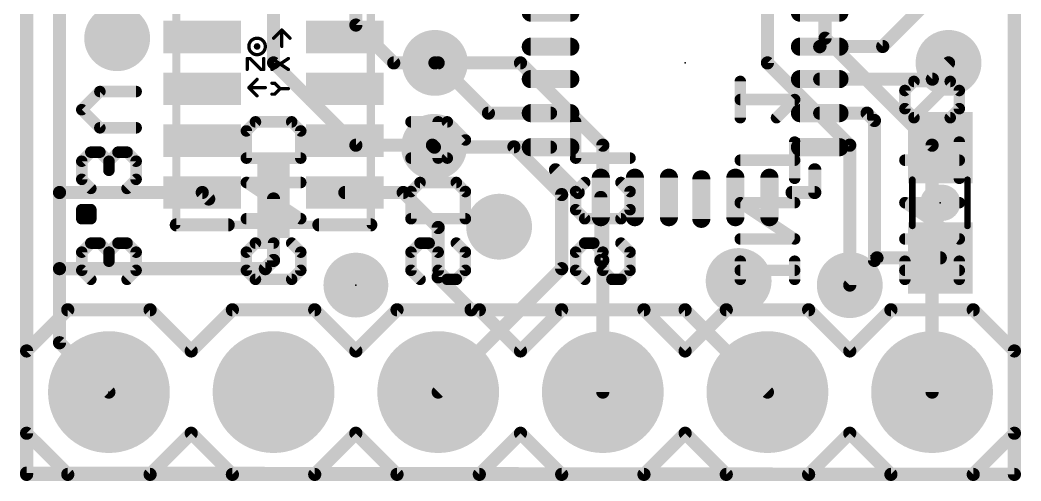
# Model space of a CAD drawing. Extents: x -34 to 74, y -13 to 17.
# Drawn here: x -0.1 to 15.34, y -0.1 to 7.01 of the extents above; entities that cross this region are included whole.
import ezdxf

# ---------------------------------------------------------------- set-up
doc = ezdxf.new("R2010")
doc.units = 0
for name, color, linetype in [('1', 12, 'CONTINUOUS'), ('16', 132, 'CONTINUOUS'), ('17', 110, 'CONTINUOUS'), ('18', 110, 'CONTINUOUS'), ('20', 53, 'CONTINUOUS'), ('21', 41, 'CONTINUOUS'), ('22', 40, 'CONTINUOUS'), ('23', 53, 'CONTINUOUS'), ('24', 53, 'CONTINUOUS'), ('51', 53, 'CONTINUOUS')]:
    doc.layers.add(name, color=color, linetype=linetype)

# ---------------------------------------------------------------- blocks, each defined once
blk = doc.blocks.new('RECT')
blk.add_solid([(-0.5, -0.5), (0.5, -0.5), (-0.5, 0.5), (0.5, 0.5)])
blk = doc.blocks.new('ROUNDP')
at = {"const_width": 0.5}
blk.add_lwpolyline([(0, -0.25, 1), (0, 0.25, 1), (0, -0.25)], format="xyb", dxfattribs=at)
blk = doc.blocks.new('PIE')
at = {"const_width": 0.5}
blk.add_lwpolyline([(0, -0.25, 1), (0, 0.25, 1), (0, -0.25)], format="xyb", dxfattribs=at)
blk = doc.blocks.new('RECT142240X44704R100')
at = {"const_width": 0.1397}
blk.add_lwpolyline([(0.3747, 0), (0.3747, 0, 0.4142), (0.3048, 0.0699), (-0.3048, 0.0699, 0.4142), (-0.3747, 0), (-0.3747, 0, 0.4142), (-0.3048, -0.0699), (0.3048, -0.0699, 0.4142)], format="xyb", close=True, dxfattribs=at)
blk.add_solid([(-0.3302, -0.0254), (0.3302, -0.0254), (-0.3302, 0.0254), (0.3302, 0.0254)])
blk = doc.blocks.new('ROUNDV')
at = {"const_width": 0.5}
blk.add_lwpolyline([(0, -0.25, 1), (0, 0.25, 1), (0, -0.25)], format="xyb", dxfattribs=at)

msp = doc.modelspace()

# ---------------------------------------------------------------- linework, layer by layer
at = {"layer": '1', "const_width": 0.2032}
for points in [[(0, 16.51), (0, 0)], [(15.24, 0), (15.24, 16.51)], [(0.508, 7.874), (0.508, 4.35)], [(13.208, 6.604), (14.097, 7.493)], [(12.2402, 6.604), (12.2362, 6.6)], [(13.208, 6.604), (12.2402, 6.604)], [(6.35, 6.35), (6.2992, 6.35)], [(7.1254, 5.5746), (6.35, 6.35)], [(13.974, 6.1), (14.224, 6.35)], [(12.2362, 6.1), (13.974, 6.1)], [(8.0838, 5.5746), (7.1254, 5.5746)], [(12.2362, 5.5746), (12.9674, 5.5746)], [(12.9674, 5.5746), (13.081, 5.461)], [(13.081, 5.461), (13.081, 3.302)], [(6.2919, 5.0492), (6.2865, 5.0546)], [(8.0838, 5.0492), (6.2919, 5.0492)], [(0.508, 4.35), (0.508, 3.175)], [(2.71, 4.35), (0.508, 4.35)], [(2.71, 4.35), (2.81, 4.25)], [(3.81, 4.25), (3.81, 3.302)], [(4.91, 4.35), (5.81, 4.35)], [(5.81, 4.35), (6.35, 3.81)], [(8.8592, 4.2738), (8.8592, 3.302)], [(6.35, 3.81), (6.35, 3.048)], [(3.81, 3.302), (3.683, 3.175)], [(8.8592, 3.302), (8.89, 3.302)], [(13.12, 3.341), (12.7, 2.921)], [(13.081, 3.302), (12.7, 2.921)], [(14.097, 3.341), (13.12, 3.341)], [(0.508, 3.175), (0.508, 2.032)], [(3.683, 3.175), (0.508, 3.175)], [(6.35, 3.048), (6.858, 2.54)], [(10.16, 2.54), (6.858, 2.54)], [(10.16, 2.54), (11.43, 1.27)], [(0.508, 2.032), (1.27, 1.27)], [(0, 0), (15.24, 0)]]:
    msp.add_lwpolyline(points, dxfattribs=at)
at = {"layer": '1', "const_width": 0.1016}
for points in [[(12.2003, 6.6359, 1), (12.2721, 6.5641)], [(12.2402, 6.6548, 1), (12.2402, 6.5532)], [(12.2761, 6.5681, 1), (12.2043, 6.6399)], [(13.1721, 6.6399, 1), (13.2439, 6.5681)], [(13.208, 6.5532, 1), (13.208, 6.6548)], [(6.2992, 6.4008, 1), (6.2992, 6.2992)], [(6.3859, 6.3859, 1), (6.3141, 6.3141)], [(6.35, 6.2992, 1), (6.35, 6.4008)], [(14.2599, 6.3141, 1), (14.1881, 6.3859)], [(12.2362, 6.1508, 1), (12.2362, 6.0492)], [(13.9381, 6.1359, 1), (14.0099, 6.0641)], [(13.974, 6.0492, 1), (13.974, 6.1508)], [(7.1254, 5.6254, 1), (7.1254, 5.5238)], [(7.0895, 5.5387, 1), (7.1613, 5.6105)], [(8.0838, 5.5238, 1), (8.0838, 5.6254)], [(12.2362, 5.6254, 1), (12.2362, 5.5238)], [(13.0033, 5.6105, 1), (12.9315, 5.5387)], [(12.9674, 5.5238, 1), (12.9674, 5.6254)], [(13.1318, 5.461, 1), (13.0302, 5.461)], [(13.0451, 5.4251, 1), (13.1169, 5.4969)], [(6.3224, 5.0905, 1), (6.2506, 5.0187)], [(6.2919, 5.1, 1), (6.2919, 4.9984)], [(6.256, 5.0133, 1), (6.3278, 5.0851)], [(8.0838, 4.9984, 1), (8.0838, 5.1)], [(0.5588, 4.35, 1), (0.4572, 4.35)], [(0.508, 4.4008, 1), (0.508, 4.2992)], [(0.4572, 4.35, 1), (0.5588, 4.35)], [(2.7459, 4.3859, 1), (2.6741, 4.3141)], [(2.71, 4.2992, 1), (2.71, 4.4008)], [(2.7741, 4.2141, 1), (2.8459, 4.2859)], [(3.8608, 4.25, 1), (3.7592, 4.25)], [(4.91, 4.4008, 1), (4.91, 4.2992)], [(5.8459, 4.3859, 1), (5.7741, 4.3141)], [(5.81, 4.2992, 1), (5.81, 4.4008)], [(8.91, 4.2738, 1), (8.8084, 4.2738)], [(6.4008, 3.81, 1), (6.2992, 3.81)], [(6.3141, 3.7741, 1), (6.3859, 3.8459)], [(3.8459, 3.2661, 1), (3.7741, 3.3379)], [(8.8592, 3.3528, 1), (8.8592, 3.2512)], [(8.89, 3.2512, 1), (8.89, 3.3528)], [(13.1169, 3.2661, 1), (13.0451, 3.3379)], [(13.12, 3.3918, 1), (13.12, 3.2902)], [(13.1559, 3.3051, 1), (13.0841, 3.3769)], [(14.097, 3.2902, 1), (14.097, 3.3918)], [(0.5588, 3.175, 1), (0.4572, 3.175)], [(0.508, 3.2258, 1), (0.508, 3.1242)], [(3.6471, 3.2109, 1), (3.7189, 3.1391)], [(3.683, 3.1242, 1), (3.683, 3.2258)], [(3.7592, 3.302, 1), (3.8608, 3.302)], [(8.8084, 3.302, 1), (8.91, 3.302)], [(13.0302, 3.302, 1), (13.1318, 3.302)], [(0.4572, 3.175, 1), (0.5588, 3.175)], [(6.3859, 3.0839, 1), (6.3141, 3.0121)], [(6.2992, 3.048, 1), (6.4008, 3.048)], [(12.6641, 2.9569, 1), (12.7359, 2.8851)], [(12.6641, 2.9569, 1), (12.7359, 2.8851)], [(6.858, 2.5908, 1), (6.858, 2.4892)], [(6.8221, 2.5041, 1), (6.8939, 2.5759)], [(10.1959, 2.5759, 1), (10.1241, 2.5041)], [(10.16, 2.4892, 1), (10.16, 2.5908)], [(0.5439, 2.0679, 1), (0.4721, 1.9961)], [(0.4572, 2.032, 1), (0.5588, 2.032)], [(1.2341, 1.2341, 1), (1.3059, 1.3059)], [(11.3941, 1.2341, 1), (11.4659, 1.3059)], [(0, 0.0508, 1), (0, -0.0508)], [(-0.0508, 0, 1), (0.0508, 0)], [(15.1892, 0, 1), (15.2908, 0)], [(15.24, -0.0508, 1), (15.24, 0.0508)]]:
    msp.add_lwpolyline(points, format="xyb", dxfattribs=at)
at = {"layer": '16', "const_width": 0.2032}
for points in [[(0, 16.51), (0, 0)], [(15.24, 0), (15.24, 16.51)], [(3.81, 6.35), (3.81, 11.7602)], [(5.08, 6.9342), (5.08, 11.43)], [(11.43, 6.35), (11.43, 10.414)], [(12.319, 8.89), (12.319, 6.731)], [(5.6642, 6.35), (5.08, 6.9342)], [(13.97, 5.08), (12.319, 6.731)], [(5.08, 5.08), (3.81, 6.35)], [(6.2992, 6.35), (5.6642, 6.35)], [(6.2992, 6.35), (7.62, 6.35)], [(7.62, 6.35), (8.89, 5.08)], [(12.7, 5.08), (11.43, 6.35)], [(5.08, 5.08), (6.2611, 5.08)], [(6.2611, 5.08), (6.2865, 5.0546)], [(6.2865, 5.0546), (7.5184, 5.0546)], [(7.5184, 5.0546), (8.255, 4.318)], [(8.89, 1.27), (8.89, 5.08)], [(12.7, 2.921), (12.7, 5.08)], [(13.97, 5.08), (13.97, 1.27)], [(8.255, 4.318), (8.255, 3.175)], [(8.255, 3.175), (6.35, 1.27)], [(0, 0), (15.24, 0)]]:
    msp.add_lwpolyline(points, dxfattribs=at)
at = {"layer": '16', "const_width": 0.1016}
for points in [[(5.1159, 6.9701, 1), (5.0441, 6.8983)], [(5.0292, 6.9342, 1), (5.1308, 6.9342)], [(12.3549, 6.7669, 1), (12.2831, 6.6951)], [(12.2682, 6.731, 1), (12.3698, 6.731)], [(3.8459, 6.3859, 1), (3.7741, 6.3141)], [(3.7592, 6.35, 1), (3.8608, 6.35)], [(5.6642, 6.4008, 1), (5.6642, 6.2992)], [(5.6283, 6.3141, 1), (5.7001, 6.3859)], [(6.2992, 6.4008, 1), (6.2992, 6.2992)], [(6.2992, 6.2992, 1), (6.2992, 6.4008)], [(7.6559, 6.3859, 1), (7.5841, 6.3141)], [(7.62, 6.2992, 1), (7.62, 6.4008)], [(11.4659, 6.3859, 1), (11.3941, 6.3141)], [(11.3792, 6.35, 1), (11.4808, 6.35)], [(5.08, 5.1308, 1), (5.08, 5.0292)], [(5.0441, 5.0441, 1), (5.1159, 5.1159)], [(6.297, 5.1159, 1), (6.2252, 5.0441)], [(6.2865, 5.1054, 1), (6.2865, 5.0038)], [(6.2506, 5.0187, 1), (6.3224, 5.0905)], [(6.2611, 5.0292, 1), (6.2611, 5.1308)], [(7.5543, 5.0905, 1), (7.4825, 5.0187)], [(7.5184, 5.0038, 1), (7.5184, 5.1054)], [(8.9408, 5.08, 1), (8.8392, 5.08)], [(8.8541, 5.0441, 1), (8.9259, 5.1159)], [(12.7508, 5.08, 1), (12.6492, 5.08)], [(12.6641, 5.0441, 1), (12.7359, 5.1159)], [(14.0208, 5.08, 1), (13.9192, 5.08)], [(13.9341, 5.0441, 1), (14.0059, 5.1159)], [(8.3058, 4.318, 1), (8.2042, 4.318)], [(8.2191, 4.2821, 1), (8.2909, 4.3539)], [(8.2909, 3.1391, 1), (8.2191, 3.2109)], [(8.2042, 3.175, 1), (8.3058, 3.175)], [(12.6492, 2.921, 1), (12.7508, 2.921)], [(6.3141, 1.3059, 1), (6.3859, 1.2341)], [(8.8392, 1.27, 1), (8.9408, 1.27)], [(13.9192, 1.27, 1), (14.0208, 1.27)], [(0, 0.0508, 1), (0, -0.0508)], [(-0.0508, 0, 1), (0.0508, 0)], [(15.1892, 0, 1), (15.2908, 0)], [(15.24, -0.0508, 1), (15.24, 0.0508)]]:
    msp.add_lwpolyline(points, format="xyb", dxfattribs=at)
at = {"layer": '20', "const_width": 0.2032}
for points in [[(0, 16.51), (0, 0.02)], [(15.24, 0), (15.24, 16.51)], [(0, 0.02), (15.24, 0)]]:
    msp.add_lwpolyline(points, dxfattribs=at)
at = {"layer": '20', "const_width": 0.1016}
for points in [[(0.0001, 0.0708, 1), (-0.0001, -0.0308)], [(-0.0508, 0.02, 1), (0.0508, 0.02)], [(15.1892, 0, 1), (15.2908, 0)], [(15.2399, -0.0508, 1), (15.2401, 0.0508)]]:
    msp.add_lwpolyline(points, format="xyb", dxfattribs=at)
at = {"layer": '21'}
for points, const_width in [([(8.16, 4.7), (8.51, 4.35)], 0.2032), ([(12.16, 4.7), (12.16, 4.35)], 0.2032), ([(12.16, 4.35), (11.81, 4.35)], 0.2032), ([(14.0665, 4.191), (14.1275, 4.191)], 0.5588), ([(3.11, 3.85), (2.31, 3.85)], 0.2032), ([(5.31, 3.85), (4.51, 3.85)], 0.2032)]:
    msp.add_lwpolyline(points, dxfattribs=dict(at, const_width=const_width))
for points, const_width in [([(8.1959, 4.7359, 1), (8.1241, 4.6641)], 0.1016), ([(12.2108, 4.7, 1), (12.1092, 4.7)], 0.1016), ([(8.4741, 4.3141, 1), (8.5459, 4.3859)], 0.1016), ([(11.81, 4.4008, 1), (11.81, 4.2992)], 0.1016), ([(12.1092, 4.35, 1), (12.2108, 4.35)], 0.1016), ([(12.16, 4.2992, 1), (12.16, 4.4008)], 0.1016), ([(14.0665, 4.3307, 1), (14.0665, 4.0513)], 0.2794), ([(14.1275, 4.0513, 1), (14.1275, 4.3307)], 0.2794), ([(2.31, 3.9008, 1), (2.31, 3.7992)], 0.1016), ([(3.11, 3.7992, 1), (3.11, 3.9008)], 0.1016), ([(4.51, 3.9008, 1), (4.51, 3.7992)], 0.1016), ([(5.31, 3.7992, 1), (5.31, 3.9008)], 0.1016)]:
    msp.add_lwpolyline(points, format="xyb", dxfattribs=dict(at, const_width=const_width))
at = {"layer": '22'}
for points, const_width in [([(11.0109, 5.5046), (11.0109, 6.0639)], 0.1778), ([(13.6907, 6.0639), (13.5509, 5.9241)], 0.1778), ([(14.25, 6.0639), (13.6907, 6.0639)], 0.1778), ([(13.6907, 5.5046), (14.25, 6.0639)], 0.1778), ([(14.3898, 5.9241), (14.25, 6.0639)], 0.1778), ([(0.8509, 5.6283), (1.1305, 5.908)], 0.1778), ([(1.1305, 5.908), (1.6898, 5.908)], 0.1778), ([(11.8498, 5.7843), (11.0109, 5.7843)], 0.1778), ([(11.5702, 5.5046), (11.8498, 5.7843)], 0.1778), ([(13.5509, 5.9241), (13.5509, 5.6444)], 0.1778), ([(14.3898, 5.6444), (14.3898, 5.9241)], 0.1778), ([(1.1305, 5.3487), (0.8509, 5.6283)], 0.1778), ([(13.5509, 5.6444), (13.6907, 5.5046)], 0.1778), ([(14.25, 5.5046), (14.3898, 5.6444)], 0.1778), ([(13.6907, 5.5046), (14.25, 5.5046)], 0.1778), ([(1.6898, 5.3487), (1.1305, 5.3487)], 0.1778), ([(3.3909, 5.3004), (3.5307, 5.4402)], 0.1778), ([(3.5307, 5.4402), (4.09, 5.4402)], 0.1778), ([(4.09, 5.4402), (4.2298, 5.3004)], 0.1778), ([(6.4902, 5.4402), (5.9309, 5.4402)], 0.1778), ([(6.3504, 4.8809), (6.3504, 5.4402)], 0.1778), ([(6.7698, 5.1606), (6.4902, 5.4402)], 0.1778), ([(8.4709, 4.8809), (8.4709, 5.4402)], 0.1778), ([(3.3909, 4.8809), (3.3909, 5.3004)], 0.1778), ([(4.2298, 5.3004), (4.2298, 4.8809)], 0.1778), ([(6.4902, 4.8809), (6.7698, 5.1606)], 0.1778), ([(11.8498, 4.5691), (11.8498, 5.1284)], 0.1778), ([(14.3898, 4.5691), (14.3898, 5.1284)], 0.1778), ([(0.9907, 4.9725), (0.8509, 4.8326)], 0.1778), ([(1.1305, 4.9725), (0.9907, 4.9725)], 0.1778), ([(1.2704, 4.8326), (1.1305, 4.9725)], 0.1778), ([(1.4102, 4.9725), (1.2704, 4.8326)], 0.1778), ([(1.55, 4.9725), (1.4102, 4.9725)], 0.1778), ([(1.6898, 4.8326), (1.55, 4.9725)], 0.1778), ([(4.2298, 4.8809), (3.3909, 4.8809)], 0.1778), ([(5.9309, 4.8809), (6.4902, 4.8809)], 0.1778), ([(9.3098, 4.8809), (8.4709, 4.8809)], 0.1778), ([(0.8509, 4.8326), (0.8509, 4.553)], 0.1778), ([(1.2704, 4.8326), (1.2704, 4.6928)], 0.1778), ([(1.6898, 4.553), (1.6898, 4.8326)], 0.1778), ([(11.0109, 4.8487), (11.8498, 4.8487)], 0.1778), ([(13.5509, 4.8487), (14.3898, 4.8487)], 0.1778), ([(0.8509, 4.553), (0.9907, 4.4132)], 0.1778), ([(1.55, 4.4132), (1.6898, 4.553)], 0.1778), ([(4.2298, 3.9454), (3.3909, 4.5047)], 0.1778), ([(3.3909, 4.5047), (4.2298, 4.5047)], 0.1778), ([(5.9309, 4.3649), (6.0707, 4.5047)], 0.1778), ([(6.0707, 4.5047), (6.63, 4.5047)], 0.1778), ([(6.63, 4.5047), (6.7698, 4.3649)], 0.1778), ([(8.4709, 4.3649), (8.6107, 4.5047)], 0.1778), ([(9.17, 4.5047), (9.3098, 4.3649)], 0.1778), ([(5.9309, 3.9454), (5.9309, 4.3649)], 0.1778), ([(6.7698, 4.3649), (6.7698, 3.9454)], 0.1778), ([(8.4709, 4.0852), (8.4709, 4.3649)], 0.1778), ([(9.3098, 4.3649), (9.3098, 4.0852)], 0.1778), ([(0.9907, 4.0852), (0.8509, 4.0852)], 0.1778), ([(0.8509, 4.0852), (0.8509, 3.9454)], 0.1778), ([(0.9907, 3.9454), (0.9907, 4.0852)], 0.1778), ([(8.6107, 3.9454), (8.4709, 4.0852)], 0.1778), ([(9.3098, 4.0852), (9.17, 3.9454)], 0.1778), ([(11.8498, 3.6336), (11.0109, 4.1929)], 0.1778), ([(11.0109, 4.1929), (11.8498, 4.1929)], 0.1778), ([(14.3898, 3.6336), (13.5509, 4.1929)], 0.1778), ([(13.5509, 4.1929), (14.3898, 4.1929)], 0.1778), ([(0.8509, 3.9454), (0.9907, 3.9454)], 0.1778), ([(3.3909, 3.9454), (4.2298, 3.9454)], 0.1778), ([(6.7698, 3.9454), (5.9309, 3.9454)], 0.1778), ([(9.17, 3.9454), (8.6107, 3.9454)], 0.1778), ([(11.0109, 3.6336), (11.8498, 3.6336)], 0.1778), ([(13.5509, 3.6336), (14.3898, 3.6336)], 0.1778), ([(0.9907, 3.5692), (0.8509, 3.4294)], 0.1778), ([(1.1305, 3.5692), (0.9907, 3.5692)], 0.1778), ([(1.2704, 3.4294), (1.1305, 3.5692)], 0.1778), ([(1.4102, 3.5692), (1.2704, 3.4294)], 0.1778), ([(1.55, 3.5692), (1.4102, 3.5692)], 0.1778), ([(1.6898, 3.4294), (1.55, 3.5692)], 0.1778), ([(3.3909, 3.4294), (3.5307, 3.5692)], 0.1778), ([(3.5307, 3.5692), (3.8104, 3.5692)], 0.1778), ([(3.8104, 3.5692), (3.8104, 3.2895)], 0.1778), ([(4.09, 3.5692), (4.2298, 3.4294)], 0.1778), ([(6.0707, 3.5692), (5.9309, 3.4294)], 0.1778), ([(6.2105, 3.5692), (6.0707, 3.5692)], 0.1778), ([(6.3504, 3.4294), (6.2105, 3.5692)], 0.1778), ([(6.63, 3.5692), (6.7698, 3.4294)], 0.1778), ([(8.6107, 3.5692), (8.4709, 3.4294)], 0.1778), ([(8.7505, 3.5692), (8.6107, 3.5692)], 0.1778), ([(8.8904, 3.4294), (8.7505, 3.5692)], 0.1778), ([(9.17, 3.5692), (9.3098, 3.4294)], 0.1778), ([(0.8509, 3.4294), (0.8509, 3.1497)], 0.1778), ([(1.2704, 3.4294), (1.2704, 3.2895)], 0.1778), ([(1.6898, 3.1497), (1.6898, 3.4294)], 0.1778), ([(3.3909, 3.1497), (3.3909, 3.4294)], 0.1778), ([(4.2298, 3.4294), (4.2298, 3.1497)], 0.1778), ([(5.9309, 3.4294), (5.9309, 3.1497)], 0.1778), ([(6.3504, 3.1497), (6.3504, 3.4294)], 0.1778), ([(6.7698, 3.4294), (6.7698, 3.1497)], 0.1778), ([(8.4709, 3.4294), (8.4709, 3.1497)], 0.1778), ([(8.8904, 3.1497), (8.8904, 3.4294)], 0.1778), ([(9.3098, 3.4294), (9.3098, 3.1497)], 0.1778), ([(11.0109, 3.0099), (11.0109, 3.2895)], 0.1778), ([(11.8498, 3.0099), (11.8498, 3.2895)], 0.1778), ([(13.5509, 3.0099), (13.5509, 3.2895)], 0.1778), ([(14.3898, 3.0099), (14.3898, 3.2895)], 0.1778), ([(0.8509, 3.1497), (0.9907, 3.0099)], 0.1778), ([(1.55, 3.0099), (1.6898, 3.1497)], 0.1778), ([(3.5307, 3.0099), (3.3909, 3.1497)], 0.1778), ([(4.09, 3.0099), (3.5307, 3.0099)], 0.1778), ([(4.2298, 3.1497), (4.09, 3.0099)], 0.1778), ([(5.9309, 3.1497), (6.0707, 3.0099)], 0.1778), ([(6.4902, 3.0099), (6.3504, 3.1497)], 0.1778), ([(6.63, 3.0099), (6.4902, 3.0099)], 0.1778), ([(6.7698, 3.1497), (6.63, 3.0099)], 0.1778), ([(8.4709, 3.1497), (8.6107, 3.0099)], 0.1778), ([(9.0302, 3.0099), (8.8904, 3.1497)], 0.1778), ([(9.17, 3.0099), (9.0302, 3.0099)], 0.1778), ([(9.3098, 3.1497), (9.17, 3.0099)], 0.1778), ([(11.0109, 3.1497), (11.8498, 3.1497)], 0.1778), ([(13.5509, 3.1497), (14.3898, 3.1497)], 0.1778), ([(0, 1.905), (0.635, 2.54)], 0.2032), ([(1.905, 2.54), (0.635, 2.54)], 0.2032), ([(2.54, 1.905), (1.905, 2.54)], 0.2032), ([(3.175, 2.54), (2.54, 1.905)], 0.2032), ([(4.445, 2.54), (3.175, 2.54)], 0.2032), ([(5.08, 1.905), (4.445, 2.54)], 0.2032), ([(5.715, 2.54), (5.08, 1.905)], 0.2032), ([(6.985, 2.54), (5.715, 2.54)], 0.2032), ([(7.62, 1.905), (6.985, 2.54)], 0.2032), ([(7.62, 1.905), (8.255, 2.54)], 0.2032), ([(9.525, 2.54), (8.255, 2.54)], 0.2032), ([(10.16, 1.905), (9.525, 2.54)], 0.2032), ([(10.795, 2.54), (10.16, 1.905)], 0.2032), ([(12.065, 2.54), (10.795, 2.54)], 0.2032), ([(12.7, 1.905), (12.065, 2.54)], 0.2032), ([(13.335, 2.54), (12.7, 1.905)], 0.2032), ([(14.605, 2.54), (13.335, 2.54)], 0.2032), ([(15.24, 1.905), (14.605, 2.54)], 0.2032), ([(0, 0.635), (0, 1.905)], 0.2032), ([(15.24, 0.635), (15.24, 1.905)], 0.2032), ([(0.635, 0), (0, 0.635)], 0.2032), ([(1.905, 0), (2.54, 0.635)], 0.2032), ([(2.54, 0.635), (3.175, 0)], 0.2032), ([(4.445, 0), (5.08, 0.635)], 0.2032), ([(5.08, 0.635), (5.715, 0)], 0.2032), ([(6.985, 0), (7.62, 0.635)], 0.2032), ([(8.255, 0), (7.62, 0.635)], 0.2032), ([(9.525, 0), (10.16, 0.635)], 0.2032), ([(10.16, 0.635), (10.795, 0)], 0.2032), ([(12.065, 0), (12.7, 0.635)], 0.2032), ([(12.7, 0.635), (13.335, 0)], 0.2032), ([(14.605, 0), (15.24, 0.635)], 0.2032), ([(0.635, 0), (1.905, 0)], 0.2032), ([(3.175, 0), (4.445, 0)], 0.2032), ([(5.715, 0), (6.985, 0)], 0.2032), ([(8.255, 0), (9.525, 0)], 0.2032), ([(10.795, 0), (12.065, 0)], 0.2032), ([(13.335, 0), (14.605, 0)], 0.2032)]:
    msp.add_lwpolyline(points, dxfattribs=dict(at, const_width=const_width))
for points, const_width in [([(11.0554, 6.0639, 1), (10.9665, 6.0639)], 0.0889), ([(13.6907, 6.1083, 1), (13.6907, 6.0194)], 0.0889), ([(13.7221, 6.0325, 1), (13.6593, 6.0953)], 0.0889), ([(14.2814, 6.0953, 1), (14.2186, 6.0325)], 0.0889), ([(14.2814, 6.0325, 1), (14.2186, 6.0953)], 0.0889), ([(14.25, 6.0194, 1), (14.25, 6.1083)], 0.0889), ([(1.1305, 5.9524, 1), (1.1305, 5.8635)], 0.0889), ([(1.162, 5.8765, 1), (1.0991, 5.9394)], 0.0889), ([(1.6898, 5.8635, 1), (1.6898, 5.9524)], 0.0889), ([(11.0109, 5.8287, 1), (11.0109, 5.7398)], 0.0889), ([(11.8812, 5.7528, 1), (11.8184, 5.8157)], 0.0889), ([(11.8498, 5.7398, 1), (11.8498, 5.8287)], 0.0889), ([(13.5195, 5.9555, 1), (13.5823, 5.8926)], 0.0889), ([(13.5953, 5.9241, 1), (13.5065, 5.9241)], 0.0889), ([(14.4343, 5.9241, 1), (14.3454, 5.9241)], 0.0889), ([(14.3584, 5.8926, 1), (14.4212, 5.9555)], 0.0889), ([(0.8823, 5.6598, 1), (0.8195, 5.5969)], 0.0889), ([(13.5823, 5.6759, 1), (13.5195, 5.613)], 0.0889), ([(14.4212, 5.613, 1), (14.3584, 5.6759)], 0.0889), ([(0.8195, 5.6598, 1), (0.8823, 5.5969)], 0.0889), ([(11.5387, 5.536, 1), (11.6016, 5.4732)], 0.0889), ([(13.5065, 5.6444, 1), (13.5953, 5.6444)], 0.0889), ([(13.6907, 5.5491, 1), (13.6907, 5.4602)], 0.0889), ([(13.6593, 5.536, 1), (13.7221, 5.4732)], 0.0889), ([(13.6593, 5.4732, 1), (13.7221, 5.536)], 0.0889), ([(14.2186, 5.536, 1), (14.2814, 5.4732)], 0.0889), ([(14.25, 5.4602, 1), (14.25, 5.5491)], 0.0889), ([(14.3454, 5.6444, 1), (14.4343, 5.6444)], 0.0889), ([(1.1305, 5.3931, 1), (1.1305, 5.3042)], 0.0889), ([(1.0991, 5.3173, 1), (1.162, 5.3801)], 0.0889), ([(1.6898, 5.3042, 1), (1.6898, 5.3931)], 0.0889), ([(3.5307, 5.4847, 1), (3.5307, 5.3958)], 0.0889), ([(3.5621, 5.4088, 1), (3.4993, 5.4716)], 0.0889), ([(4.1214, 5.4716, 1), (4.0586, 5.4088)], 0.0889), ([(4.09, 5.3958, 1), (4.09, 5.4847)], 0.0889), ([(5.9309, 5.4847, 1), (5.9309, 5.3958)], 0.0889), ([(6.3948, 5.4402, 1), (6.3059, 5.4402)], 0.0889), ([(6.5216, 5.4716, 1), (6.4587, 5.4088)], 0.0889), ([(6.4902, 5.3958, 1), (6.4902, 5.4847)], 0.0889), ([(8.5153, 5.4402, 1), (8.4265, 5.4402)], 0.0889), ([(10.9665, 5.5046, 1), (11.0554, 5.5046)], 0.0889), ([(3.4354, 5.3004, 1), (3.3465, 5.3004)], 0.0889), ([(3.3595, 5.3318, 1), (3.4223, 5.269)], 0.0889), ([(4.2743, 5.3004, 1), (4.1854, 5.3004)], 0.0889), ([(4.1984, 5.269, 1), (4.2612, 5.3318)], 0.0889), ([(6.8012, 5.1291, 1), (6.7384, 5.192)], 0.0889), ([(6.7384, 5.1291, 1), (6.8012, 5.192)], 0.0889), ([(11.8943, 5.1284, 1), (11.8054, 5.1284)], 0.0889), ([(14.4343, 5.1284, 1), (14.3454, 5.1284)], 0.0889), ([(0.9907, 5.0169, 1), (0.9907, 4.928)], 0.0889), ([(1.0221, 4.941, 1), (0.9593, 5.0039)], 0.0889), ([(1.162, 5.0039, 1), (1.0991, 4.941)], 0.0889), ([(1.1305, 4.928, 1), (1.1305, 5.0169)], 0.0889), ([(1.4102, 5.0169, 1), (1.4102, 4.928)], 0.0889), ([(1.4416, 4.941, 1), (1.3787, 5.0039)], 0.0889), ([(1.5814, 5.0039, 1), (1.5186, 4.941)], 0.0889), ([(1.55, 4.928, 1), (1.55, 5.0169)], 0.0889), ([(3.3909, 4.9254, 1), (3.3909, 4.8365)], 0.0889), ([(4.2298, 4.8365, 1), (4.2298, 4.9254)], 0.0889), ([(5.9309, 4.9254, 1), (5.9309, 4.8365)], 0.0889), ([(6.4587, 4.9124, 1), (6.5216, 4.8495)], 0.0889), ([(6.4902, 4.8365, 1), (6.4902, 4.9254)], 0.0889), ([(8.4709, 4.9254, 1), (8.4709, 4.8365)], 0.0889), ([(9.3098, 4.8365, 1), (9.3098, 4.9254)], 0.0889), ([(0.8195, 4.8641, 1), (0.8823, 4.8012)], 0.0889), ([(0.8953, 4.8326, 1), (0.8065, 4.8326)], 0.0889), ([(1.2389, 4.8641, 1), (1.3018, 4.8012)], 0.0889), ([(1.3148, 4.8326, 1), (1.2259, 4.8326)], 0.0889), ([(1.2389, 4.8012, 1), (1.3018, 4.8641)], 0.0889), ([(1.7343, 4.8326, 1), (1.6454, 4.8326)], 0.0889), ([(1.6584, 4.8012, 1), (1.7212, 4.8641)], 0.0889), ([(3.3465, 4.8809, 1), (3.4354, 4.8809)], 0.0889), ([(4.1854, 4.8809, 1), (4.2743, 4.8809)], 0.0889), ([(6.3059, 4.8809, 1), (6.3948, 4.8809)], 0.0889), ([(8.4265, 4.8809, 1), (8.5153, 4.8809)], 0.0889), ([(11.0109, 4.8932, 1), (11.0109, 4.8043)], 0.0889), ([(11.8498, 4.8043, 1), (11.8498, 4.8932)], 0.0889), ([(13.5509, 4.8932, 1), (13.5509, 4.8043)], 0.0889), ([(14.3898, 4.8043, 1), (14.3898, 4.8932)], 0.0889), ([(0.8823, 4.5844, 1), (0.8195, 4.5216)], 0.0889), ([(1.2259, 4.6928, 1), (1.3148, 4.6928)], 0.0889), ([(1.7212, 4.5216, 1), (1.6584, 4.5844)], 0.0889), ([(0.8065, 4.553, 1), (0.8953, 4.553)], 0.0889), ([(0.9593, 4.3817, 1), (1.0221, 4.4446)], 0.0889), ([(1.5186, 4.4446, 1), (1.5814, 4.3817)], 0.0889), ([(1.6454, 4.553, 1), (1.7343, 4.553)], 0.0889), ([(3.4156, 4.5417, 1), (3.3662, 4.4677)], 0.0889), ([(3.3909, 4.5491, 1), (3.3909, 4.4602)], 0.0889), ([(4.2298, 4.4602, 1), (4.2298, 4.5491)], 0.0889), ([(6.0707, 4.5491, 1), (6.0707, 4.4602)], 0.0889), ([(6.1021, 4.4733, 1), (6.0393, 4.5361)], 0.0889), ([(6.6614, 4.5361, 1), (6.5986, 4.4733)], 0.0889), ([(6.63, 4.4602, 1), (6.63, 4.5491)], 0.0889), ([(8.6421, 4.4733, 1), (8.5793, 4.5361)], 0.0889), ([(9.2014, 4.5361, 1), (9.1386, 4.4733)], 0.0889), ([(11.8054, 4.5691, 1), (11.8943, 4.5691)], 0.0889), ([(14.3454, 4.5691, 1), (14.4343, 4.5691)], 0.0889), ([(5.9754, 4.3649, 1), (5.8864, 4.3649)], 0.0889), ([(5.8995, 4.3963, 1), (5.9623, 4.3334)], 0.0889), ([(6.8143, 4.3649, 1), (6.7254, 4.3649)], 0.0889), ([(6.7384, 4.3334, 1), (6.8012, 4.3963)], 0.0889), ([(8.4395, 4.3963, 1), (8.5023, 4.3334)], 0.0889), ([(8.5153, 4.3649, 1), (8.4265, 4.3649)], 0.0889), ([(9.3543, 4.3649, 1), (9.2654, 4.3649)], 0.0889), ([(9.2784, 4.3334, 1), (9.3412, 4.3963)], 0.0889), ([(0.8509, 4.1297, 1), (0.8509, 4.0408)], 0.0889), ([(0.8953, 4.0852, 1), (0.8065, 4.0852)], 0.0889), ([(1.0352, 4.0852, 1), (0.9463, 4.0852)], 0.0889), ([(0.9907, 4.0408, 1), (0.9907, 4.1297)], 0.0889), ([(8.5023, 4.1167, 1), (8.4395, 4.0538)], 0.0889), ([(9.3412, 4.0538, 1), (9.2784, 4.1167)], 0.0889), ([(11.0109, 4.2373, 1), (11.0109, 4.1484)], 0.0889), ([(11.0356, 4.2298, 1), (10.9862, 4.1559)], 0.0889), ([(11.8498, 4.1484, 1), (11.8498, 4.2373)], 0.0889), ([(13.5509, 4.2373, 1), (13.5509, 4.1484)], 0.0889), ([(13.5756, 4.2298, 1), (13.5262, 4.1559)], 0.0889), ([(14.3898, 4.1484, 1), (14.3898, 4.2373)], 0.0889), ([(0.8509, 3.9899, 1), (0.8509, 3.901)], 0.0889), ([(0.9907, 3.901, 1), (0.9907, 3.9899)], 0.0889), ([(3.3909, 3.9899, 1), (3.3909, 3.901)], 0.0889), ([(4.2052, 3.9084, 1), (4.2545, 3.9824)], 0.0889), ([(4.2298, 3.901, 1), (4.2298, 3.9899)], 0.0889), ([(5.9309, 3.9899, 1), (5.9309, 3.901)], 0.0889), ([(6.7698, 3.901, 1), (6.7698, 3.9899)], 0.0889), ([(8.4265, 4.0852, 1), (8.5153, 4.0852)], 0.0889), ([(8.6107, 3.9899, 1), (8.6107, 3.901)], 0.0889), ([(8.5793, 3.914, 1), (8.6421, 3.9768)], 0.0889), ([(9.1386, 3.9768, 1), (9.2014, 3.914)], 0.0889), ([(9.17, 3.901, 1), (9.17, 3.9899)], 0.0889), ([(9.2654, 4.0852, 1), (9.3543, 4.0852)], 0.0889), ([(0.8065, 3.9454, 1), (0.8953, 3.9454)], 0.0889), ([(0.9463, 3.9454, 1), (1.0352, 3.9454)], 0.0889), ([(5.8864, 3.9454, 1), (5.9754, 3.9454)], 0.0889), ([(6.7254, 3.9454, 1), (6.8143, 3.9454)], 0.0889), ([(11.0109, 3.678, 1), (11.0109, 3.5891)], 0.0889), ([(11.8252, 3.5966, 1), (11.8745, 3.6706)], 0.0889), ([(11.8498, 3.5891, 1), (11.8498, 3.678)], 0.0889), ([(13.5509, 3.678, 1), (13.5509, 3.5891)], 0.0889), ([(14.3652, 3.5966, 1), (14.4145, 3.6706)], 0.0889), ([(14.3898, 3.5891, 1), (14.3898, 3.678)], 0.0889), ([(0.9907, 3.6136, 1), (0.9907, 3.5247)], 0.0889), ([(1.0221, 3.5377, 1), (0.9593, 3.6006)], 0.0889), ([(1.162, 3.6006, 1), (1.0991, 3.5377)], 0.0889), ([(1.1305, 3.5247, 1), (1.1305, 3.6136)], 0.0889), ([(1.4102, 3.6136, 1), (1.4102, 3.5247)], 0.0889), ([(1.4416, 3.5377, 1), (1.3787, 3.6006)], 0.0889), ([(1.5814, 3.6006, 1), (1.5186, 3.5377)], 0.0889), ([(1.55, 3.5247, 1), (1.55, 3.6136)], 0.0889), ([(3.5307, 3.6136, 1), (3.5307, 3.5247)], 0.0889), ([(3.5621, 3.5377, 1), (3.4993, 3.6006)], 0.0889), ([(3.8548, 3.5692, 1), (3.7659, 3.5692)], 0.0889), ([(3.8104, 3.5247, 1), (3.8104, 3.6136)], 0.0889), ([(4.1214, 3.6006, 1), (4.0586, 3.5377)], 0.0889), ([(6.0707, 3.6136, 1), (6.0707, 3.5247)], 0.0889), ([(6.1021, 3.5377, 1), (6.0393, 3.6006)], 0.0889), ([(6.242, 3.6006, 1), (6.1791, 3.5377)], 0.0889), ([(6.2105, 3.5247, 1), (6.2105, 3.6136)], 0.0889), ([(6.6614, 3.6006, 1), (6.5986, 3.5377)], 0.0889), ([(8.6107, 3.6136, 1), (8.6107, 3.5247)], 0.0889), ([(8.6421, 3.5377, 1), (8.5793, 3.6006)], 0.0889), ([(8.782, 3.6006, 1), (8.7191, 3.5377)], 0.0889), ([(8.7505, 3.5247, 1), (8.7505, 3.6136)], 0.0889), ([(9.2014, 3.6006, 1), (9.1386, 3.5377)], 0.0889), ([(0.8195, 3.4608, 1), (0.8823, 3.3979)], 0.0889), ([(0.8953, 3.4294, 1), (0.8065, 3.4294)], 0.0889), ([(1.2389, 3.4608, 1), (1.3018, 3.3979)], 0.0889), ([(1.3148, 3.4294, 1), (1.2259, 3.4294)], 0.0889), ([(1.2389, 3.3979, 1), (1.3018, 3.4608)], 0.0889), ([(1.7343, 3.4294, 1), (1.6454, 3.4294)], 0.0889), ([(1.6584, 3.3979, 1), (1.7212, 3.4608)], 0.0889), ([(3.4354, 3.4294, 1), (3.3465, 3.4294)], 0.0889), ([(3.3595, 3.4608, 1), (3.4223, 3.3979)], 0.0889), ([(4.2743, 3.4294, 1), (4.1854, 3.4294)], 0.0889), ([(4.1984, 3.3979, 1), (4.2612, 3.4608)], 0.0889), ([(5.9754, 3.4294, 1), (5.8864, 3.4294)], 0.0889), ([(5.8995, 3.4608, 1), (5.9623, 3.3979)], 0.0889), ([(6.3948, 3.4294, 1), (6.3059, 3.4294)], 0.0889), ([(6.3189, 3.3979, 1), (6.3818, 3.4608)], 0.0889), ([(6.8143, 3.4294, 1), (6.7254, 3.4294)], 0.0889), ([(6.7384, 3.3979, 1), (6.8012, 3.4608)], 0.0889), ([(8.4395, 3.4608, 1), (8.5023, 3.3979)], 0.0889), ([(8.5153, 3.4294, 1), (8.4265, 3.4294)], 0.0889), ([(8.9348, 3.4294, 1), (8.8459, 3.4294)], 0.0889), ([(8.8589, 3.3979, 1), (8.9218, 3.4608)], 0.0889), ([(9.3543, 3.4294, 1), (9.2654, 3.4294)], 0.0889), ([(9.2784, 3.3979, 1), (9.3412, 3.4608)], 0.0889), ([(1.2259, 3.2895, 1), (1.3148, 3.2895)], 0.0889), ([(3.7659, 3.2895, 1), (3.8548, 3.2895)], 0.0889), ([(11.0554, 3.2895, 1), (10.9665, 3.2895)], 0.0889), ([(11.8943, 3.2895, 1), (11.8054, 3.2895)], 0.0889), ([(13.5953, 3.2895, 1), (13.5065, 3.2895)], 0.0889), ([(14.4343, 3.2895, 1), (14.3454, 3.2895)], 0.0889), ([(0.8823, 3.1811, 1), (0.8195, 3.1183)], 0.0889), ([(0.8065, 3.1497, 1), (0.8953, 3.1497)], 0.0889), ([(1.6454, 3.1497, 1), (1.7343, 3.1497)], 0.0889), ([(1.7212, 3.1183, 1), (1.6584, 3.1811)], 0.0889), ([(3.4223, 3.1811, 1), (3.3595, 3.1183)], 0.0889), ([(3.3465, 3.1497, 1), (3.4354, 3.1497)], 0.0889), ([(3.5307, 3.0543, 1), (3.5307, 2.9655)], 0.0889), ([(4.09, 2.9655, 1), (4.09, 3.0543)], 0.0889), ([(4.1854, 3.1497, 1), (4.2743, 3.1497)], 0.0889), ([(4.2612, 3.1183, 1), (4.1984, 3.1811)], 0.0889), ([(5.8864, 3.1497, 1), (5.9754, 3.1497)], 0.0889), ([(5.9623, 3.1811, 1), (5.8995, 3.1183)], 0.0889), ([(6.3818, 3.1811, 1), (6.3189, 3.1183)], 0.0889), ([(6.3059, 3.1497, 1), (6.3948, 3.1497)], 0.0889), ([(6.4902, 3.0543, 1), (6.4902, 2.9655)], 0.0889), ([(6.63, 2.9655, 1), (6.63, 3.0543)], 0.0889), ([(6.7254, 3.1497, 1), (6.8143, 3.1497)], 0.0889), ([(6.8012, 3.1183, 1), (6.7384, 3.1811)], 0.0889), ([(8.5023, 3.1811, 1), (8.4395, 3.1183)], 0.0889), ([(8.4265, 3.1497, 1), (8.5153, 3.1497)], 0.0889), ([(8.9218, 3.1811, 1), (8.8589, 3.1183)], 0.0889), ([(8.8459, 3.1497, 1), (8.9348, 3.1497)], 0.0889), ([(9.0302, 3.0543, 1), (9.0302, 2.9655)], 0.0889), ([(9.17, 2.9655, 1), (9.17, 3.0543)], 0.0889), ([(9.2654, 3.1497, 1), (9.3543, 3.1497)], 0.0889), ([(9.3412, 3.1183, 1), (9.2784, 3.1811)], 0.0889), ([(11.0109, 3.1942, 1), (11.0109, 3.1053)], 0.0889), ([(11.8498, 3.1053, 1), (11.8498, 3.1942)], 0.0889), ([(13.5509, 3.1942, 1), (13.5509, 3.1053)], 0.0889), ([(14.3898, 3.1053, 1), (14.3898, 3.1942)], 0.0889), ([(0.9593, 2.9785, 1), (1.0221, 3.0413)], 0.0889), ([(1.5186, 3.0413, 1), (1.5814, 2.9785)], 0.0889), ([(3.4993, 2.9785, 1), (3.5621, 3.0413)], 0.0889), ([(4.0586, 3.0413, 1), (4.1214, 2.9785)], 0.0889), ([(6.0393, 2.9785, 1), (6.1021, 3.0413)], 0.0889), ([(6.4587, 2.9785, 1), (6.5216, 3.0413)], 0.0889), ([(6.5986, 3.0413, 1), (6.6614, 2.9785)], 0.0889), ([(8.5793, 2.9785, 1), (8.6421, 3.0413)], 0.0889), ([(8.9987, 2.9785, 1), (9.0616, 3.0413)], 0.0889), ([(9.1386, 3.0413, 1), (9.2014, 2.9785)], 0.0889), ([(10.9665, 3.0099, 1), (11.0554, 3.0099)], 0.0889), ([(11.8054, 3.0099, 1), (11.8943, 3.0099)], 0.0889), ([(13.5065, 3.0099, 1), (13.5953, 3.0099)], 0.0889), ([(14.3454, 3.0099, 1), (14.4343, 3.0099)], 0.0889), ([(0.635, 2.5908, 1), (0.635, 2.4892)], 0.1016), ([(0.6709, 2.5041, 1), (0.5991, 2.5759)], 0.1016), ([(1.9409, 2.5759, 1), (1.8691, 2.5041)], 0.1016), ([(1.905, 2.4892, 1), (1.905, 2.5908)], 0.1016), ([(3.175, 2.5908, 1), (3.175, 2.4892)], 0.1016), ([(3.2109, 2.5041, 1), (3.1391, 2.5759)], 0.1016), ([(4.4809, 2.5759, 1), (4.4091, 2.5041)], 0.1016), ([(4.445, 2.4892, 1), (4.445, 2.5908)], 0.1016), ([(5.715, 2.5908, 1), (5.715, 2.4892)], 0.1016), ([(5.7509, 2.5041, 1), (5.6791, 2.5759)], 0.1016), ([(7.0209, 2.5759, 1), (6.9491, 2.5041)], 0.1016), ([(6.985, 2.4892, 1), (6.985, 2.5908)], 0.1016), ([(8.255, 2.5908, 1), (8.255, 2.4892)], 0.1016), ([(8.2909, 2.5041, 1), (8.2191, 2.5759)], 0.1016), ([(9.5609, 2.5759, 1), (9.4891, 2.5041)], 0.1016), ([(9.525, 2.4892, 1), (9.525, 2.5908)], 0.1016), ([(10.795, 2.5908, 1), (10.795, 2.4892)], 0.1016), ([(10.8309, 2.5041, 1), (10.7591, 2.5759)], 0.1016), ([(12.1009, 2.5759, 1), (12.0291, 2.5041)], 0.1016), ([(12.065, 2.4892, 1), (12.065, 2.5908)], 0.1016), ([(13.335, 2.5908, 1), (13.335, 2.4892)], 0.1016), ([(13.3709, 2.5041, 1), (13.2991, 2.5759)], 0.1016), ([(14.6409, 2.5759, 1), (14.5691, 2.5041)], 0.1016), ([(14.605, 2.4892, 1), (14.605, 2.5908)], 0.1016), ([(0.0508, 1.905, 1), (-0.0508, 1.905)], 0.1016), ([(-0.0359, 1.9409, 1), (0.0359, 1.8691)], 0.1016), ([(2.5041, 1.9409, 1), (2.5759, 1.8691)], 0.1016), ([(2.5041, 1.8691, 1), (2.5759, 1.9409)], 0.1016), ([(5.0441, 1.9409, 1), (5.1159, 1.8691)], 0.1016), ([(5.0441, 1.8691, 1), (5.1159, 1.9409)], 0.1016), ([(7.5841, 1.9409, 1), (7.6559, 1.8691)], 0.1016), ([(7.5841, 1.8691, 1), (7.6559, 1.9409)], 0.1016), ([(10.1241, 1.9409, 1), (10.1959, 1.8691)], 0.1016), ([(10.1241, 1.8691, 1), (10.1959, 1.9409)], 0.1016), ([(12.6641, 1.9409, 1), (12.7359, 1.8691)], 0.1016), ([(12.6641, 1.8691, 1), (12.7359, 1.9409)], 0.1016), ([(15.2908, 1.905, 1), (15.1892, 1.905)], 0.1016), ([(15.2041, 1.8691, 1), (15.2759, 1.9409)], 0.1016), ([(0.0359, 0.6709, 1), (-0.0359, 0.5991)], 0.1016), ([(-0.0508, 0.635, 1), (0.0508, 0.635)], 0.1016), ([(2.5759, 0.6709, 1), (2.5041, 0.5991)], 0.1016), ([(2.5759, 0.5991, 1), (2.5041, 0.6709)], 0.1016), ([(5.1159, 0.6709, 1), (5.0441, 0.5991)], 0.1016), ([(5.1159, 0.5991, 1), (5.0441, 0.6709)], 0.1016), ([(7.6559, 0.6709, 1), (7.5841, 0.5991)], 0.1016), ([(7.6559, 0.5991, 1), (7.5841, 0.6709)], 0.1016), ([(10.1959, 0.6709, 1), (10.1241, 0.5991)], 0.1016), ([(10.1959, 0.5991, 1), (10.1241, 0.6709)], 0.1016), ([(12.7359, 0.6709, 1), (12.6641, 0.5991)], 0.1016), ([(12.7359, 0.5991, 1), (12.6641, 0.6709)], 0.1016), ([(15.1892, 0.635, 1), (15.2908, 0.635)], 0.1016), ([(15.2759, 0.5991, 1), (15.2041, 0.6709)], 0.1016), ([(0.635, 0.0508, 1), (0.635, -0.0508)], 0.1016), ([(0.5991, -0.0359, 1), (0.6709, 0.0359)], 0.1016), ([(1.8691, 0.0359, 1), (1.9409, -0.0359)], 0.1016), ([(1.905, -0.0508, 1), (1.905, 0.0508)], 0.1016), ([(3.175, 0.0508, 1), (3.175, -0.0508)], 0.1016), ([(3.1391, -0.0359, 1), (3.2109, 0.0359)], 0.1016), ([(4.4091, 0.0359, 1), (4.4809, -0.0359)], 0.1016), ([(4.445, -0.0508, 1), (4.445, 0.0508)], 0.1016), ([(5.715, 0.0508, 1), (5.715, -0.0508)], 0.1016), ([(5.6791, -0.0359, 1), (5.7509, 0.0359)], 0.1016), ([(6.9491, 0.0359, 1), (7.0209, -0.0359)], 0.1016), ([(6.985, -0.0508, 1), (6.985, 0.0508)], 0.1016), ([(8.255, 0.0508, 1), (8.255, -0.0508)], 0.1016), ([(8.2191, -0.0359, 1), (8.2909, 0.0359)], 0.1016), ([(9.4891, 0.0359, 1), (9.5609, -0.0359)], 0.1016), ([(9.525, -0.0508, 1), (9.525, 0.0508)], 0.1016), ([(10.795, 0.0508, 1), (10.795, -0.0508)], 0.1016), ([(10.7591, -0.0359, 1), (10.8309, 0.0359)], 0.1016), ([(12.0291, 0.0359, 1), (12.1009, -0.0359)], 0.1016), ([(12.065, -0.0508, 1), (12.065, 0.0508)], 0.1016), ([(13.335, 0.0508, 1), (13.335, -0.0508)], 0.1016), ([(13.2991, -0.0359, 1), (13.3709, 0.0359)], 0.1016), ([(14.5691, 0.0359, 1), (14.6409, -0.0359)], 0.1016), ([(14.605, -0.0508, 1), (14.605, 0.0508)], 0.1016)]:
    msp.add_lwpolyline(points, format="xyb", dxfattribs=dict(at, const_width=const_width))
at = {"layer": '23'}
for p in [(3.81, 6.35), (10.16, 6.35), (14.097, 4.191), (5.08, 2.921)]:
    msp.add_point(p, dxfattribs=at)
at = {"layer": '24'}
msp.add_point((1.27, 1.27), dxfattribs=at)
at = {"layer": '51'}
for points, const_width in [([(2.31, 8.85), (2.31, 3.85)], 0.127), ([(5.31, 3.85), (5.31, 8.85)], 0.127), ([(3.937, 6.858), (3.81, 6.731)], 0.0508), ([(3.937, 6.604), (3.937, 6.858)], 0.0508), ([(3.937, 6.858), (4.064, 6.731)], 0.0508), ([(3.4034, 6.2484), (3.4034, 6.4179)], 0.0508), ([(3.4034, 6.4179), (3.4458, 6.4179)], 0.0508), ([(3.4458, 6.4179), (3.6152, 6.2484)], 0.0508), ([(3.6576, 6.2484), (3.6576, 6.4179)], 0.0508), ([(3.7844, 6.2484), (4.0386, 6.4179)], 0.0508), ([(3.7844, 6.4179), (4.0386, 6.2484)], 0.0508), ([(3.6152, 6.2484), (3.6576, 6.2484)], 0.0508), ([(3.429, 5.969), (3.556, 6.096)], 0.0508), ([(3.8268, 6.0369), (3.7844, 6.0369)], 0.0508), ([(3.9115, 5.9521), (3.8268, 6.0369)], 0.0508), ([(3.683, 5.969), (3.429, 5.969)], 0.0508), ([(3.429, 5.969), (3.556, 5.842)], 0.0508), ([(3.7844, 5.8674), (3.8268, 5.8674)], 0.0508), ([(3.8268, 5.8674), (3.9115, 5.9521)], 0.0508), ([(3.9115, 5.9521), (4.0386, 5.9521)], 0.0508), ([(13.665, 3.835), (13.665, 4.547)], 0.1016), ([(14.516, 3.835), (14.516, 4.547)], 0.1016), ([(2.31, 3.85), (5.31, 3.85)], 0.127)]:
    msp.add_lwpolyline(points, dxfattribs=dict(at, const_width=const_width))
for points, const_width in [([(3.9497, 6.858, 1), (3.9243, 6.858)], 0.0254), ([(3.946, 6.867, 1), (3.928, 6.849)], 0.0254), ([(3.946, 6.849, 1), (3.928, 6.867)], 0.0254), ([(3.556, 6.477, 1), (3.556, 6.731, 1), (3.556, 6.477)], 0.0508), ([(3.556, 6.5786, 1), (3.556, 6.6294, 1), (3.556, 6.5786)], 0.0508), ([(3.801, 6.74, 1), (3.819, 6.722)], 0.0254), ([(4.055, 6.722, 1), (4.073, 6.74)], 0.0254), ([(3.9243, 6.604, 1), (3.9497, 6.604)], 0.0254), ([(3.4161, 6.4179, 1), (3.3907, 6.4179)], 0.0254), ([(3.4034, 6.4306, 1), (3.4034, 6.4052)], 0.0254), ([(3.4547, 6.4269, 1), (3.4368, 6.4089)], 0.0254), ([(3.4458, 6.4052, 1), (3.4458, 6.4306)], 0.0254), ([(3.6703, 6.4179, 1), (3.6449, 6.4179)], 0.0254), ([(3.7914, 6.4284, 1), (3.7773, 6.4073)], 0.0254), ([(4.0456, 6.4073, 1), (4.0316, 6.4284)], 0.0254), ([(3.3907, 6.2484, 1), (3.4161, 6.2484)], 0.0254), ([(3.6152, 6.2611, 1), (3.6152, 6.2357)], 0.0254), ([(3.6063, 6.2394, 1), (3.6242, 6.2574)], 0.0254), ([(3.6449, 6.2484, 1), (3.6703, 6.2484)], 0.0254), ([(3.6576, 6.2357, 1), (3.6576, 6.2611)], 0.0254), ([(3.7773, 6.259, 1), (3.7914, 6.2378)], 0.0254), ([(4.0316, 6.2378, 1), (4.0456, 6.259)], 0.0254), ([(3.565, 6.087, 1), (3.547, 6.105)], 0.0254), ([(3.7844, 6.0496, 1), (3.7844, 6.0242)], 0.0254), ([(3.8357, 6.0459, 1), (3.8178, 6.0279)], 0.0254), ([(3.8268, 6.0242, 1), (3.8268, 6.0496)], 0.0254), ([(3.429, 5.9817, 1), (3.429, 5.9563)], 0.0254), ([(3.438, 5.978, 1), (3.42, 5.96)], 0.0254), ([(3.42, 5.978, 1), (3.438, 5.96)], 0.0254), ([(3.683, 5.9563, 1), (3.683, 5.9817)], 0.0254), ([(3.7844, 5.8801, 1), (3.7844, 5.8547)], 0.0254), ([(3.8178, 5.8764, 1), (3.8357, 5.8584)], 0.0254), ([(3.8268, 5.8547, 1), (3.8268, 5.8801)], 0.0254), ([(3.9115, 5.9648, 1), (3.9115, 5.9394)], 0.0254), ([(3.9205, 5.9432, 1), (3.9025, 5.9611)], 0.0254), ([(3.9025, 5.9432, 1), (3.9205, 5.9611)], 0.0254), ([(4.0386, 5.9394, 1), (4.0386, 5.9648)], 0.0254), ([(3.547, 5.833, 1), (3.565, 5.851)], 0.0254), ([(13.6904, 4.547, 1), (13.6396, 4.547)], 0.0508), ([(14.5414, 4.547, 1), (14.4906, 4.547)], 0.0508), ([(2.31, 3.8818, 1), (2.31, 3.8182)], 0.0635), ([(2.2782, 3.85, 1), (2.3418, 3.85)], 0.0635), ([(5.2783, 3.85, 1), (5.3418, 3.85)], 0.0635), ([(5.31, 3.8182, 1), (5.31, 3.8818)], 0.0635), ([(13.6396, 3.835, 1), (13.6904, 3.835)], 0.0508), ([(14.4906, 3.835, 1), (14.5414, 3.835)], 0.0508)]:
    msp.add_lwpolyline(points, format="xyb", dxfattribs=dict(at, const_width=const_width))

# ---------------------------------------------------------------- block references
at = {"layer": '1'}
for name, p in [('RECT142240X44704R100', (8.0838, 7.1254)), ('RECT142240X44704R100', (8.0838, 6.6)), ('RECT142240X44704R100', (8.0838, 6.1)), ('RECT142240X44704R100', (8.0838, 5.5746)), ('RECT142240X44704R100', (8.0838, 5.0492)), ('PIE', (5.08, 2.921))]:
    msp.add_blockref(name, p, dxfattribs=at)
for p, rotation in [((12.2362, 7.1254), 180), ((12.2362, 6.6), 180), ((12.2362, 6.1), 180), ((12.2362, 5.5746), 180), ((12.2362, 5.0492), 180), ((8.8592, 4.2738), 270), ((9.3846, 4.2738), 270), ((9.91, 4.2738), 270), ((10.41, 4.2484), 270), ((10.9354, 4.2738), 270), ((11.4608, 4.2738), 270)]:
    msp.add_blockref('RECT142240X44704R100', p, dxfattribs=dict(at, rotation=rotation))
at = {"layer": '1', "xscale": 0.5, "yscale": 1.2}
for p, rotation in [((2.71, 6.75), 270), ((4.91, 6.75), 90), ((2.71, 5.95), 270), ((4.91, 5.95), 90), ((2.71, 5.15), 270), ((4.91, 5.15), 270), ((2.71, 4.35), 270), ((4.91, 4.35), 270)]:
    msp.add_blockref('RECT', p, dxfattribs=dict(at, rotation=rotation))
at = {"layer": '1', "xscale": 1.1, "rotation": 90}
for p in [(14.097, 5.041), (14.097, 3.341)]:
    msp.add_blockref('RECT', p, dxfattribs=at)
at = {"layer": '1', "xscale": 0.5, "yscale": 1.2}
msp.add_blockref('RECT', (3.81, 4.25), dxfattribs=at)
at = {"layer": '17', "xscale": 1.8796, "yscale": 1.8796, "rotation": 270}
for p in [(1.27, 1.27), (1.27, 1.27), (3.81, 1.27), (3.81, 1.27), (6.35, 1.27), (6.35, 1.27), (8.89, 1.27), (8.89, 1.27), (11.43, 1.27), (11.43, 1.27), (13.97, 1.27), (13.97, 1.27)]:
    msp.add_blockref('ROUNDP', p, dxfattribs=at)
at = {"layer": '18', "xscale": 1.016, "yscale": 1.016}
for p in [(1.397, 6.731), (1.397, 6.731), (6.2992, 6.35), (6.2992, 6.35), (14.224, 6.35), (14.224, 6.35), (6.2865, 5.0546), (6.2865, 5.0546), (7.2898, 3.8227), (7.2898, 3.8227), (10.9855, 2.9845), (10.9855, 2.9845), (12.7, 2.921), (12.7, 2.921)]:
    msp.add_blockref('ROUNDV', p, dxfattribs=at)
at = {"layer": '51', "xscale": 0.5001, "yscale": 0.95, "rotation": 90}
for p in [(14.0919, 4.7713), (14.0919, 3.6029)]:
    msp.add_blockref('RECT', p, dxfattribs=at)

doc.saveas('drawing.dxf')
